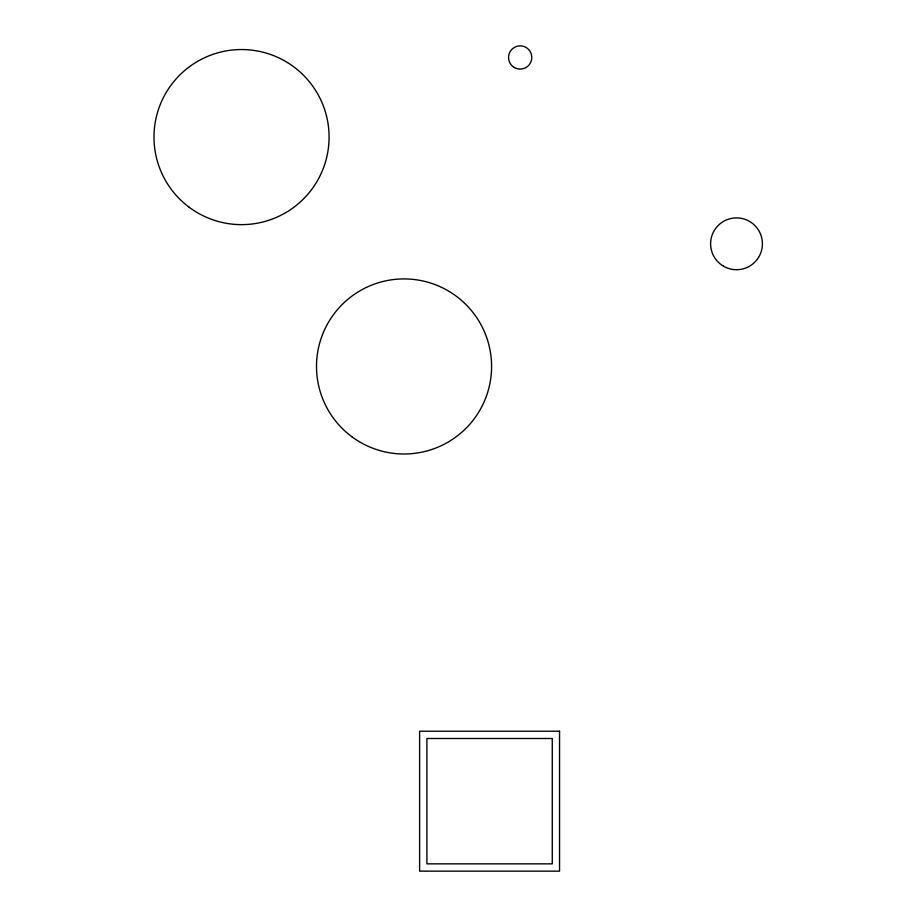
<?xml version="1.0" encoding="UTF-8"?>
<svg xmlns="http://www.w3.org/2000/svg" width="917" height="917" viewBox="0 0 917 917"><rect width="100%" height="100%" fill="white"/><g stroke="black" fill="none" stroke-linecap="round" stroke-linejoin="round"><path stroke-width="1.38" d="M559.553 731.216L419.619 731.216L419.619 871.15L559.553 871.15L559.553 731.216M552.275 738.494L426.909 738.494L426.909 863.86L552.275 863.86L552.275 738.494M514.368 67.526A11.612 11.612 0 0 0 531.791 57.462A11.612 11.612 0 0 0 514.368 47.409A11.612 11.612 0 0 0 514.368 67.526M351.727 436.641A87.551 87.551 0 0 0 490.996 376.658A87.551 87.551 0 0 0 369.413 286.047A87.551 87.551 0 0 0 351.727 436.641M189.211 207.288A87.551 87.551 0 0 0 328.481 147.305A87.551 87.551 0 0 0 206.898 56.682A87.551 87.551 0 0 0 189.211 207.288M723.559 266.239A25.905 25.905 0 0 0 762.417 243.807A25.905 25.905 0 0 0 723.559 221.364A25.905 25.905 0 0 0 723.559 266.239"/></g></svg>
